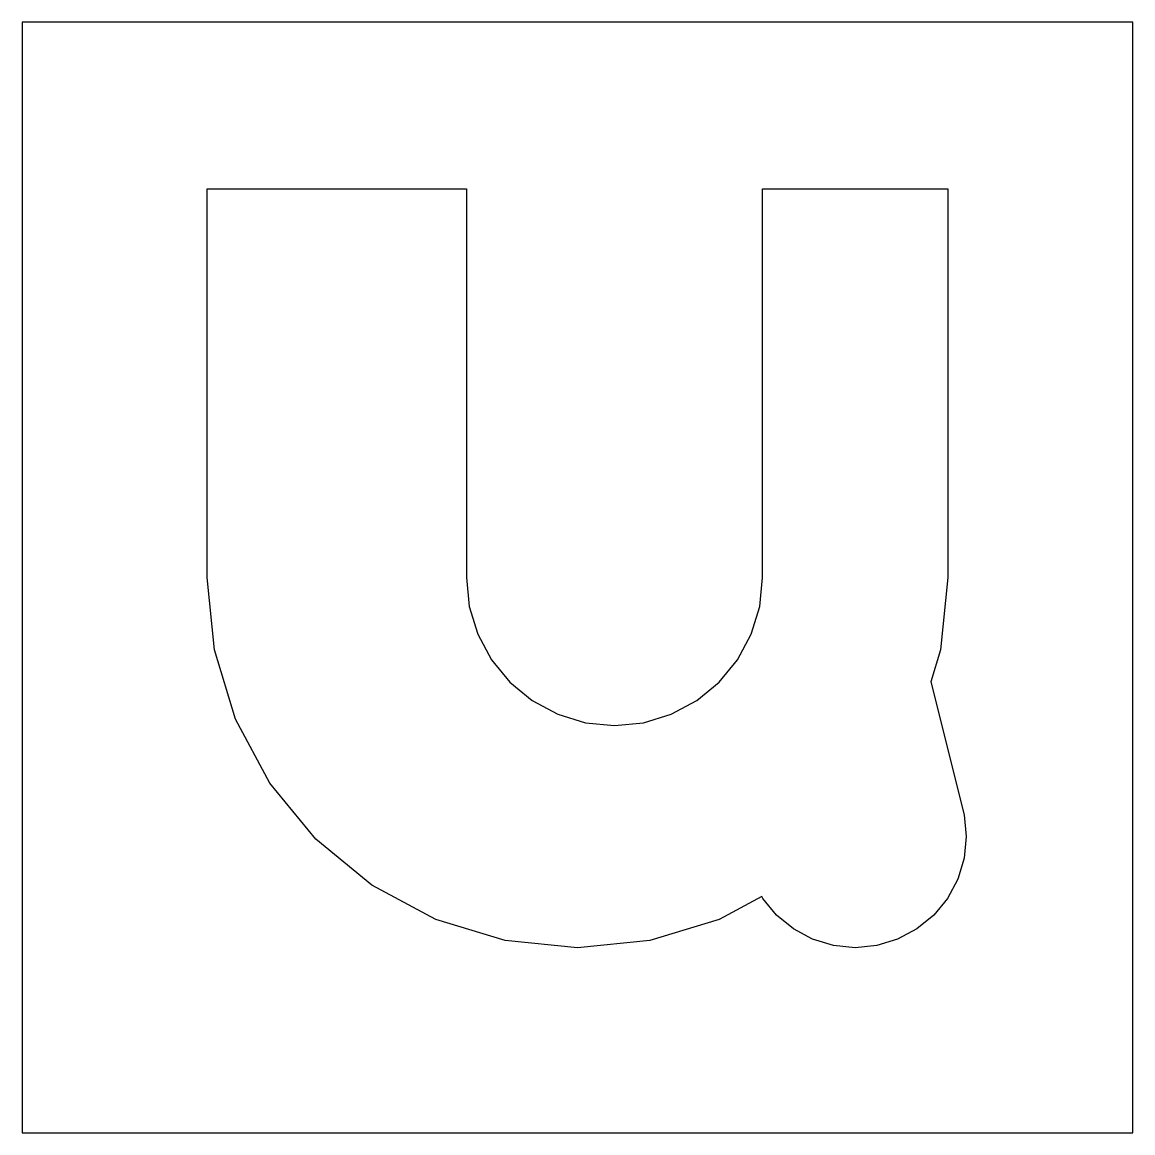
# Model space of a CAD drawing. Header units: metres. Extents: x -15 to 15, y -15 to 15.
import ezdxf

# ---------------------------------------------------------------- set-up
doc = ezdxf.new("R2010")
doc.units = ezdxf.units.M

msp = doc.modelspace()

# ---------------------------------------------------------------- linework, layer by layer
for p, q in [((15, 15), (-15, 15)), ((-15, 15), (-15, -15)), ((15, -15), (15, 15)), ((-10, 0), (-10, 10.5)), ((-10, 10.5), (-3, 10.5)), ((-3, 10.5), (-3, 0)), ((5, 0), (5, 10.5)), ((5, 10.5), (10, 10.5)), ((10, 10.5), (10, 0)), ((-9.80785, -1.9509), (-10, 0)), ((-3, 0), (-2.92313, -0.78035)), ((4.92313, -0.78035), (5, 0)), ((10, 0), (9.80785, -1.9509)), ((-2.92313, -0.78035), (-2.69551, -1.53073)), ((4.69551, -1.53073), (4.92313, -0.78035)), ((-2.69551, -1.53073), (-2.32587, -2.22227)), ((4.32587, -2.22227), (4.69551, -1.53073)), ((-9.23878, -3.82683), (-9.80785, -1.9509)), ((9.80785, -1.9509), (9.54391, -2.82097)), ((-2.32587, -2.22227), (-1.82841, -2.82841)), ((3.82841, -2.82841), (4.32587, -2.22227)), ((-1.82841, -2.82841), (-1.22227, -3.32587)), ((3.22227, -3.32587), (3.82841, -2.82841)), ((9.54391, -2.82097), (10.4424, -6.41472)), ((-1.22227, -3.32587), (-0.53073, -3.69551)), ((2.53073, -3.69551), (3.22227, -3.32587)), ((-8.31468, -5.55569), (-9.23878, -3.82683)), ((-0.53073, -3.69551), (0.21963, -3.92313)), ((1.78035, -3.92313), (2.53073, -3.69551)), ((0.21963, -3.92313), (1, -4)), ((1, -4), (1.78035, -3.92313)), ((-7.07106, -7.07106), (-8.31468, -5.55569)), ((10.4424, -6.41472), (10.5, -7)), ((-5.55569, -8.31468), (-7.07106, -7.07106)), ((10.5, -7), (10.4424, -7.58527)), ((10.4424, -7.58527), (10.2716, -8.14804)), ((-3.82683, -9.23878), (-5.55569, -8.31468)), ((10.2716, -8.14804), (9.9944, -8.6667)), ((4.98148, -8.62161), (3.82683, -9.23878)), ((5.00558, -8.6667), (4.98148, -8.62161)), ((5.37868, -9.12131), (5.00558, -8.6667)), ((9.9944, -8.6667), (9.62131, -9.12131)), ((-1.9509, -9.80785), (-3.82683, -9.23878)), ((3.82683, -9.23878), (1.9509, -9.80785)), ((5.83328, -9.4944), (5.37868, -9.12131)), ((9.62131, -9.12131), (9.1667, -9.4944)), ((6.35194, -9.77164), (5.83328, -9.4944)), ((9.1667, -9.4944), (8.64804, -9.77164)), ((0, -10), (-1.9509, -9.80785)), ((1.9509, -9.80785), (0, -10)), ((6.91472, -9.94235), (6.35194, -9.77164)), ((8.64804, -9.77164), (8.08527, -9.94235)), ((7.5, -10), (6.91472, -9.94235)), ((8.08527, -9.94235), (7.5, -10)), ((-15, -15), (15, -15))]:
    msp.add_line(p, q)

doc.saveas('drawing.dxf')
